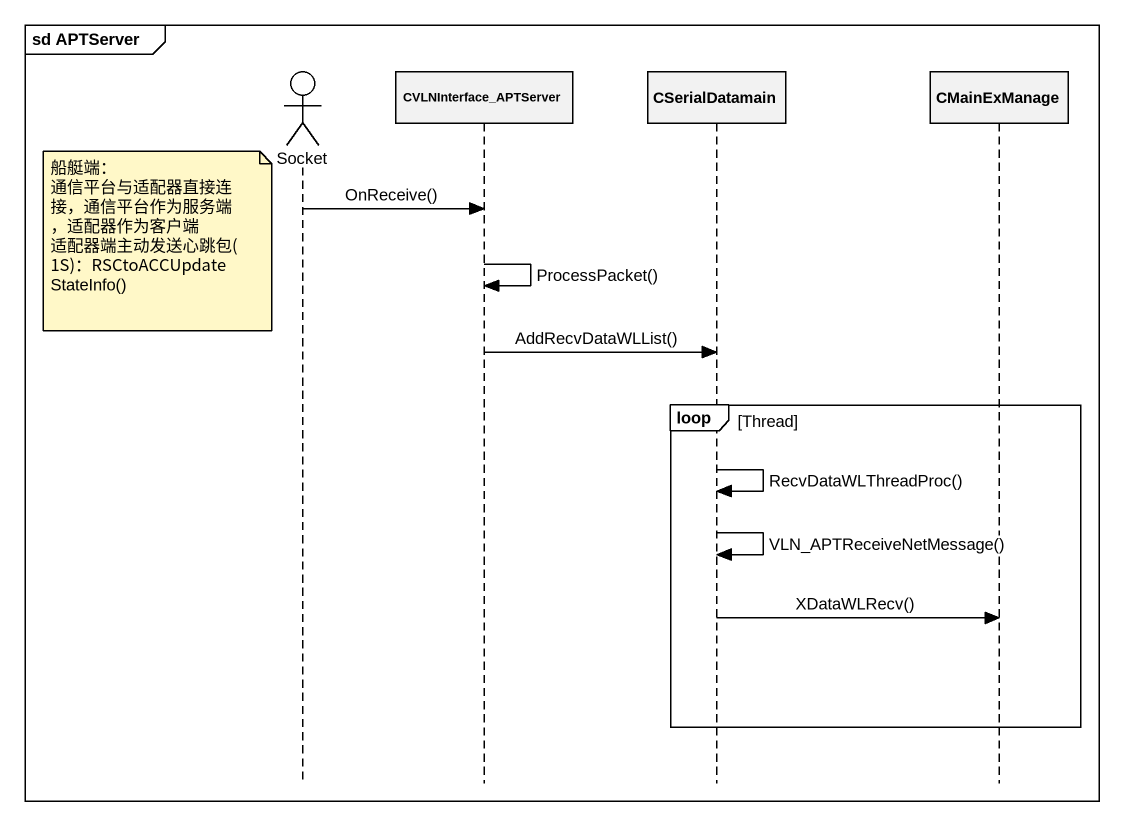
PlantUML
@startuml
mainframe sd APTServer
hide footbox
actor Socket
participant CVLNInterface_APTServer
participant CSerialDatamain
participant CMainExManage

Socket -> CVLNInterface_APTServer : OnReceive()
note left of Socket
  船艇端：
  通信平台与适配器直接连接，通信平台作为服务端，适配器作为客户端
  适配器端主动发送心跳包(1S)：RSCtoACCUpdateStateInfo()
end note
CVLNInterface_APTServer -> CVLNInterface_APTServer : ProcessPacket()
CVLNInterface_APTServer -> CSerialDatamain : AddRecvDataWLList()
loop Thread
  CSerialDatamain -> CSerialDatamain : RecvDataWLThreadProc()
  CSerialDatamain -> CSerialDatamain : VLN_APTReceiveNetMessage()
  CSerialDatamain -> CMainExManage : XDataWLRecv()
end
@enduml
